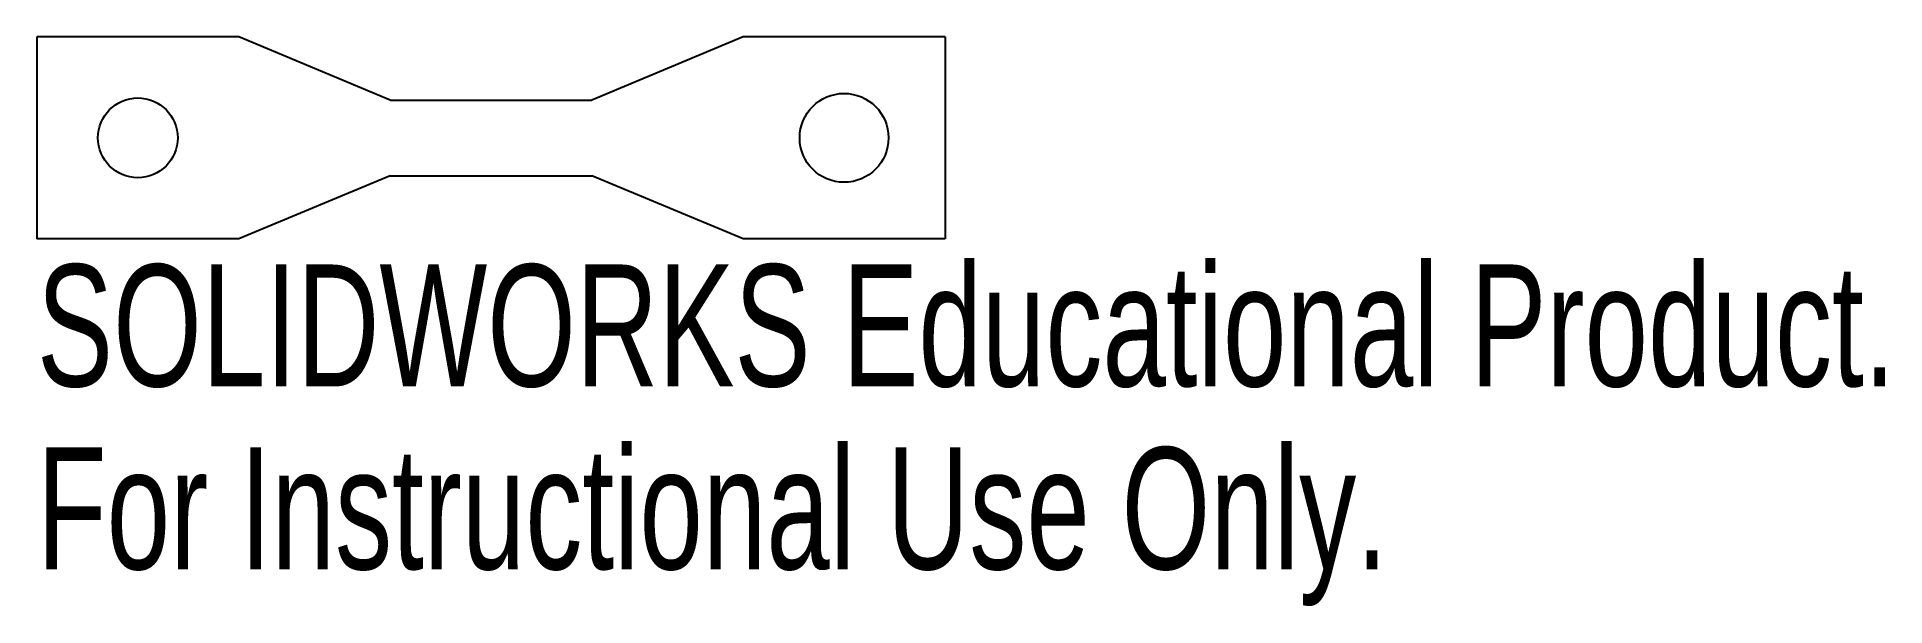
# Model space of a CAD drawing. Header units: millimetres. Extents: x -22 to 51.3, y -17.1 to 5.5.
import ezdxf

# ---------------------------------------------------------------- set-up
doc = ezdxf.new("R2010")
doc.units = ezdxf.units.MM
doc.styles.add('SLDTEXTSTYLE0', font='TXT', dxfattribs={"width": 0.7})

msp = doc.modelspace()

# ---------------------------------------------------------------- linework, layer by layer
at = {"color": 7, "linetype": 'Continuous', "lineweight": 25}
for p, q in [((-22, 5.5), (-22, -2.5)), ((-14, 5.5), (-22, 5.5)), ((-8, 3), (-14, 5.5)), ((6, 5.5), (0, 3)), ((14, 5.5), (6, 5.5)), ((14, 5.5), (14, -2.5)), ((-8, 3), (0, 3)), ((-8, 0), (-14, -2.5)), ((-8, 0), (0, 0)), ((6, -2.5), (0, 0)), ((-14, -2.5), (-22, -2.5)), ((14, -2.5), (6, -2.5))]:
    msp.add_line(p, q, dxfattribs=at)
for centre, radius in [((-18, 1.5), 1.583), ((10, 1.5), 1.761)]:
    msp.add_circle(centre, radius, dxfattribs=at)

# ---------------------------------------------------------------- texts
at = {"color": 7, "linetype": 'Continuous', "char_height": 4.83362, "attachment_point": 1, "style": 'SLDTEXTSTYLE0'}
for s, insert in [('SOLIDWORKS Educational Product.', (-22, -3.52)), ('For Instructional Use Only.', (-22, -10.77))]:
    msp.add_mtext(s, dxfattribs=dict(at, insert=insert))

doc.saveas('drawing.dxf')
